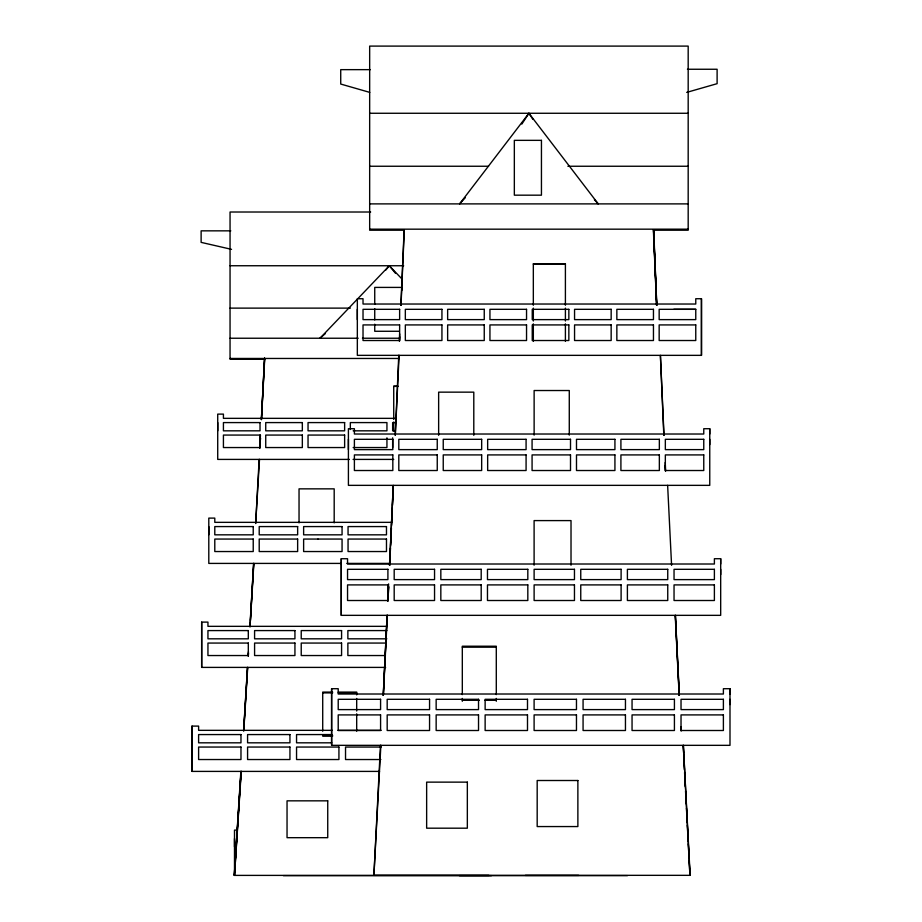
<?xml version="1.0" encoding="UTF-8"?>
<svg xmlns="http://www.w3.org/2000/svg" width="922" height="922" viewBox="0 0 922 922"><rect width="100%" height="100%" fill="white"/><g stroke="black" fill="none" stroke-linecap="round" stroke-linejoin="round"><path stroke-width="1.38" d="M379.553 771.403L192.007 771.403L192.007 726.098L198.61 726.098L198.61 730.339L332.266 730.339M385.615 667.401L201.664 667.401L201.664 622.108L207.946 622.108L207.946 626.338L386.33 626.338M208.798 534.829L208.798 526.577M217.719 430.828L217.719 422.587M234.499 846.811L234.499 838.571M331.609 745.333L331.609 688.711L338.213 688.711L338.213 694.012L723.39 694.012L723.39 688.711L729.994 688.711L729.994 745.333L331.609 745.333L331.609 688.711M341.267 615.343L341.267 558.72L347.548 558.72L347.548 564.01L714.389 564.01L714.389 558.72L720.681 558.72L720.681 615.343L341.267 615.343L341.267 558.72M348.412 449.625L348.412 439.31M357.333 319.623L357.333 309.319M701.469 355.35L701.469 298.728L695.764 298.728L695.764 304.03L363.026 304.03L363.026 298.728L357.333 298.728L357.333 355.35L701.469 355.35L701.469 298.728M709.756 444.611L709.756 439.31M709.756 434.02L709.756 428.718L703.763 428.718L703.763 434.02L354.394 434.02L354.394 428.718L348.412 428.718L348.412 485.352L709.756 485.352L709.756 428.718M720.681 574.602L720.681 569.312M720.681 564.01L720.681 558.72M729.994 704.592L729.994 699.302M729.994 694.012L729.994 688.711M399.376 341.071L399.675 333.925M400.897 305.355L404.136 229.647M399.514 341.071L399.699 336.784M401.001 305.355L404.309 229.647M398.753 355.35L395.261 435.357L399.099 355.35M389.591 565.405L393.256 485.352L389.487 565.347M387.805 601.063L388.611 583.914M389.672 565.347L390.479 548.21M390.605 545.351L391.424 528.202M391.55 525.344L392.299 509.636M392.495 505.348L393.233 489.64M383.345 695.338L387.309 615.343M689.183 861.044L689.933 875.335L683.363 745.333L690.129 875.335L373.906 875.335L380.475 745.333M264.568 358.266L261.387 419.522L264.568 358.266M373.906 875.335L380.867 745.333M259.151 459.41L255.659 523.523L259.497 459.41M259.774 448.011L260.453 435.196M261.456 419.522L264.729 358.266M248.352 656.003L248.514 653.156M250.012 626.972L253.654 563.411L249.954 626.096M248.191 656.003L248.444 651.739M250.139 626.096L250.311 623.237M250.473 620.391L251.233 607.575M251.395 604.728L252.155 591.901M252.328 589.054L253.077 576.227M253.25 573.38L253.838 563.411M243.685 731.169L247.511 667.401L243.639 730.086M488.844 875.393L234.303 875.393L240.861 771.403M243.823 730.086L247.707 667.401M237.357 830.1L234.499 830.1L234.499 875.393L241.068 771.403L234.303 875.393M234.499 875.393L241.264 771.403M521.829 124.101L528.917 113.268L598.251 203.889L594.402 199.705M385.765 270.088L389.315 265.743L402.188 279.205M465.368 197.608L459.594 203.889L528.917 113.268L532.858 119.284M325.408 333.534L319.992 338.236L389.315 265.743L395.538 273.35M686.694 92.396L717.109 83.671L717.109 69.254L687.432 69.254M370.402 69.646L340.725 69.646L340.725 84.052L369.757 92.384M369.664 113.268L688.181 113.268M369.664 166.248L488.522 166.248M567.883 166.248L688.181 166.248M369.664 203.889L688.181 203.889M370.667 212.014L230.051 212.014L230.051 359.303L264.487 359.303M369.664 229.175L688.181 229.175M404.09 230.212L369.664 230.212L369.664 46.1L688.181 46.1L688.181 230.212L653.744 230.212M230.8 230.846L201.123 230.846L201.123 242.371L231.537 249.355M533.331 264.061L565.405 264.061M230.051 265.743L403.663 265.743M230.051 308.121L350.36 308.121M673.821 309.319L695.764 309.319L695.764 319.623L659.161 319.623L659.161 309.319L695.764 309.319M398.984 331.275L374.735 331.275L374.735 324.198M230.051 338.236L358.185 338.236M362.438 338.236L399.226 338.236M230.051 358.462L399.364 358.462M397.912 386.134L393.729 386.134L393.729 419.429M393.729 386.387L397.912 386.387M396.276 418.346L223.424 418.346L223.424 414.116L217.719 414.116L217.719 459.41L349.403 459.41M395.457 422.587L392.645 422.587L392.645 430.828L395.377 430.828M353.161 430.828L386.94 430.828L386.94 422.587L350.337 422.587L350.337 429.491M353.161 447.55L386.94 447.55L386.94 437.835M353.08 459.41L393.729 459.41M391.631 522.348L214.791 522.348L214.791 518.106L208.798 518.106L208.798 563.411L341.278 563.411M346.868 563.411L390.19 563.411M386.837 630.579L347.871 630.579L347.871 638.819L386.837 638.819M385.465 643.06L347.871 643.06L347.871 655.542L385.442 655.542M462.314 647.186L496.29 647.186M332.623 692.099L322.712 692.099L322.712 731.181M338.282 692.099L356.687 692.099L356.687 694.888M322.712 692.883L332.623 692.883M338.282 692.883L356.687 692.883M462.314 700.305L479.302 700.305M484.96 700.305L496.29 700.305M338.017 730.339L381.132 730.339M331.862 734.569L296.55 734.569L296.55 742.821L331.724 742.821M332.623 735.376L322.712 735.376L322.712 736.148L332.623 736.148M381.109 747.051L345.531 747.051L345.531 759.532L380.832 759.532M525.367 875.393L578.647 875.393M283.354 875.646L627.49 875.646M683.167 745.333L683.536 752.479M683.686 755.337L684.435 769.628M684.573 772.475L685.323 786.766M685.542 791.053L686.21 803.903M686.441 808.191L687.178 822.482M687.328 825.34L688.146 841.048M688.296 843.907L689.034 858.186M679.364 695.338L675.4 615.343L679.249 695.407M680.92 726.767L681.128 731.054M675.215 615.343L679.168 695.338M671.585 565.347L667.632 485.352M664.001 435.357L660.406 355.35L663.828 435.357M665.223 462.498L665.603 471.061M665.2 465.345L665.43 471.061M653.375 229.647L654.044 245.356M654.171 248.214L654.897 265.363M655.081 269.639L655.876 288.217M656.003 291.075L656.614 305.355L653.537 229.647L656.775 305.355L653.698 229.647M571.018 565.209L571.018 520.596L534.103 520.596L534.103 565.209M569.277 435.138L569.277 390.525L534.126 390.525L534.126 435.138M565.405 305.263L565.405 263.75L533.331 263.75L533.331 305.263M565.405 308.121L565.405 321.006M565.405 323.864L565.405 341.359M533.331 308.121L533.331 321.006M533.331 323.864L533.331 341.359M496.29 694.612L496.29 646.218L462.314 646.218L462.314 694.612M496.29 698.427L496.29 701.273M491.438 875.646L459.363 875.646M473.793 435.322L473.793 392.15L438.642 392.15L438.642 435.322M462.314 698.427L462.314 701.273M401.842 290.246L401.842 287.41L374.735 287.41L374.735 304.387M393.729 422.057L393.729 430.931M392.645 437.835L392.645 447.55M374.735 308.64L374.735 319.957M356.687 698.461L356.687 711.023M356.687 713.812L356.687 731.181M334.19 522.855L334.19 488.856L299.039 488.856L299.039 522.855M201.664 622.108L201.664 667.401M192.007 726.098L192.007 771.403M388.611 586.772L387.966 601.063L388.658 586.772M387.113 615.343L383.275 695.338L387.113 615.343M260.43 438.042L259.912 448.011L260.465 438.042M541.445 140.351L514.338 140.351L514.338 195.176L541.445 195.176L541.445 140.351M399.629 309.319L363.026 309.319L363.026 319.623L399.629 319.623L399.629 309.319M441.938 309.319L405.334 309.319L405.334 319.623L441.938 319.623L441.938 309.319M484.246 309.319L447.643 309.319L447.643 319.623L484.246 319.623L484.246 309.319M526.543 309.319L489.939 309.319L489.939 319.623L526.543 319.623L526.543 309.319M568.851 309.319L532.248 309.319L532.248 319.623L568.851 319.623L568.851 309.319M611.159 309.319L574.556 309.319L574.556 319.623L611.159 319.623L611.159 309.319M653.456 309.319L616.853 309.319L616.853 319.623L653.456 319.623L653.456 309.319M399.629 324.924L363.026 324.924L363.026 340.518L399.629 340.518L399.629 324.924M441.938 324.924L405.334 324.924L405.334 340.518L441.938 340.518L441.938 324.924M484.246 324.924L447.643 324.924L447.643 340.518L484.246 340.518L484.246 324.924M526.543 324.924L489.939 324.924L489.939 340.518L526.543 340.518L526.543 324.924M568.851 324.924L532.248 324.924L532.248 340.518L568.851 340.518L568.851 324.924M611.159 324.924L574.556 324.924L574.556 340.518L611.159 340.518L611.159 324.924M653.456 324.924L616.853 324.924L616.853 340.518L653.456 340.518L653.456 324.924M695.764 324.924L659.161 324.924L659.161 340.518L695.764 340.518L695.764 324.924M260.027 422.587L223.424 422.587L223.424 430.828L260.027 430.828L260.027 422.587M302.335 422.587L265.732 422.587L265.732 430.828L302.335 430.828L302.335 422.587M344.632 422.587L308.04 422.587L308.04 430.828L344.632 430.828L344.632 422.587M260.027 435.069L223.424 435.069L223.424 447.55L260.027 447.55L260.027 435.069M302.335 435.069L265.732 435.069L265.732 447.55L302.335 447.55L302.335 435.069M344.632 435.069L308.04 435.069L308.04 447.55L344.632 447.55L344.632 435.069M392.83 439.31L354.394 439.31L354.394 449.625L392.83 449.625L392.83 439.31M437.247 439.31L398.811 439.31L398.811 449.625L437.247 449.625L437.247 439.31M481.664 439.31L443.24 439.31L443.24 449.625L481.664 449.625L481.664 439.31M526.082 439.31L487.657 439.31L487.657 449.625L526.082 449.625L526.082 439.31M570.511 439.31L532.075 439.31L532.075 449.625L570.511 449.625L570.511 439.31M614.928 439.31L576.492 439.31L576.492 449.625L614.928 449.625L614.928 439.31M659.345 439.31L620.909 439.31L620.909 449.625L659.345 449.625L659.345 439.31M703.763 439.31L665.338 439.31L665.338 449.625L703.763 449.625L703.763 439.31M392.83 454.915L354.394 454.915L354.394 470.52L392.83 470.52L392.83 454.915M437.247 454.915L398.811 454.915L398.811 470.52L437.247 470.52L437.247 454.915M481.664 454.915L443.24 454.915L443.24 470.52L481.664 470.52L481.664 454.915M526.082 454.915L487.657 454.915L487.657 470.52L526.082 470.52L526.082 454.915M570.511 454.915L532.075 454.915L532.075 470.52L570.511 470.52L570.511 454.915M614.928 454.915L576.492 454.915L576.492 470.52L614.928 470.52L614.928 454.915M659.345 454.915L620.909 454.915L620.909 470.52L659.345 470.52L659.345 454.915M703.763 454.915L665.338 454.915L665.338 470.52L703.763 470.52L703.763 454.915M253.227 526.577L214.791 526.577L214.791 534.829L253.227 534.829L253.227 526.577M297.645 526.577L259.209 526.577L259.209 534.829L297.645 534.829L297.645 526.577M342.062 526.577L303.626 526.577L303.626 534.829L342.062 534.829L342.062 526.577M386.479 526.577L348.055 526.577L348.055 534.829L386.479 534.829L386.479 526.577M297.645 539.059L259.209 539.059L259.209 551.54L297.645 551.54L297.645 539.059M317.998 539.059L303.626 539.059L303.626 551.54L342.062 551.54L342.062 539.059L317.998 539.059M253.227 539.059L214.791 539.059L214.791 551.54L253.227 551.54L253.227 539.059M386.479 539.059L348.055 539.059L348.055 551.54L386.479 551.54L386.479 539.059M387.908 569.312L347.548 569.312L347.548 579.615L387.908 579.615L387.908 569.312M434.55 569.312L394.19 569.312L394.19 579.615L434.55 579.615L434.55 569.312M481.192 569.312L440.831 569.312L440.831 579.615L481.192 579.615L481.192 569.312M527.822 569.312L487.473 569.312L487.473 579.615L527.822 579.615L527.822 569.312M574.464 569.312L534.115 569.312L534.115 579.615L574.464 579.615L574.464 569.312M621.105 569.312L580.756 569.312L580.756 579.615L621.105 579.615L621.105 569.312M667.747 569.312L627.398 569.312L627.398 579.615L667.747 579.615L667.747 569.312M714.389 569.312L674.04 569.312L674.04 579.615L714.389 579.615L714.389 569.312M387.908 584.905L347.548 584.905L347.548 600.51L387.908 600.51L387.908 584.905M434.55 584.905L394.19 584.905L394.19 600.51L434.55 600.51L434.55 584.905M481.192 584.905L440.831 584.905L440.831 600.51L481.192 600.51L481.192 584.905M527.822 584.905L487.473 584.905L487.473 600.51L527.822 600.51L527.822 584.905M574.464 584.905L534.115 584.905L534.115 600.51L574.464 600.51L574.464 584.905M621.105 584.905L580.756 584.905L580.756 600.51L621.105 600.51L621.105 584.905M667.747 584.905L627.398 584.905L627.398 600.51L667.747 600.51L667.747 584.905M714.389 584.905L674.04 584.905L674.04 600.51L714.389 600.51L714.389 584.905M248.306 630.579L207.946 630.579L207.946 638.819L248.306 638.819L248.306 630.579M294.936 630.579L254.587 630.579L254.587 638.819L294.936 638.819L294.936 630.579M341.578 630.579L301.229 630.579L301.229 638.819L341.578 638.819L341.578 630.579M248.306 643.06L207.946 643.06L207.946 655.542L248.306 655.542L248.306 643.06M294.936 643.06L254.587 643.06L254.587 655.542L294.936 655.542L294.936 643.06M341.578 643.06L301.229 643.06L301.229 655.542L341.578 655.542L341.578 643.06M380.579 699.302L338.213 699.302L338.213 709.606L380.579 709.606L380.579 699.302M429.56 699.302L387.182 699.302L387.182 709.606L429.56 709.606L429.56 699.302M478.53 699.302L436.152 699.302L436.152 709.606L478.53 709.606L478.53 699.302M527.499 699.302L485.133 699.302L485.133 709.606L527.499 709.606L527.499 699.302M576.469 699.302L534.103 699.302L534.103 709.606L576.469 709.606L576.469 699.302M625.45 699.302L583.073 699.302L583.073 709.606L625.45 709.606L625.45 699.302M674.42 699.302L632.054 699.302L632.054 709.606L674.42 709.606L674.42 699.302M723.39 699.302L681.024 699.302L681.024 709.606L723.39 709.606L723.39 699.302M380.579 714.907L338.213 714.907L338.213 730.501L380.579 730.501L380.579 714.907M429.56 714.907L387.182 714.907L387.182 730.501L429.56 730.501L429.56 714.907M478.53 714.907L436.152 714.907L436.152 730.501L478.53 730.501L478.53 714.907M527.499 714.907L485.133 714.907L485.133 730.501L527.499 730.501L527.499 714.907M576.469 714.907L534.103 714.907L534.103 730.501L576.469 730.501L576.469 714.907M625.45 714.907L583.073 714.907L583.073 730.501L625.45 730.501L625.45 714.907M674.42 714.907L632.054 714.907L632.054 730.501L674.42 730.501L674.42 714.907M723.39 714.907L681.024 714.907L681.024 730.501L723.39 730.501L723.39 714.907M240.976 734.569L198.61 734.569L198.61 742.821L240.976 742.821L240.976 734.569M289.946 734.569L247.58 734.569L247.58 742.821L289.946 742.821L289.946 734.569M240.976 747.051L198.61 747.051L198.61 759.532L240.976 759.532L240.976 747.051M289.946 747.051L247.58 747.051L247.58 759.532L289.946 759.532L289.946 747.051M338.927 747.051L296.55 747.051L296.55 759.532L338.927 759.532L338.927 747.051M577.875 780.508L537.18 780.508L537.18 826.561L577.875 826.561L577.875 780.508M467.339 782.133L426.644 782.133L426.644 828.187L467.339 828.187L467.339 782.133M327.736 800.838L287.042 800.838L287.042 837.683L327.736 837.683L327.736 800.838"/></g></svg>
